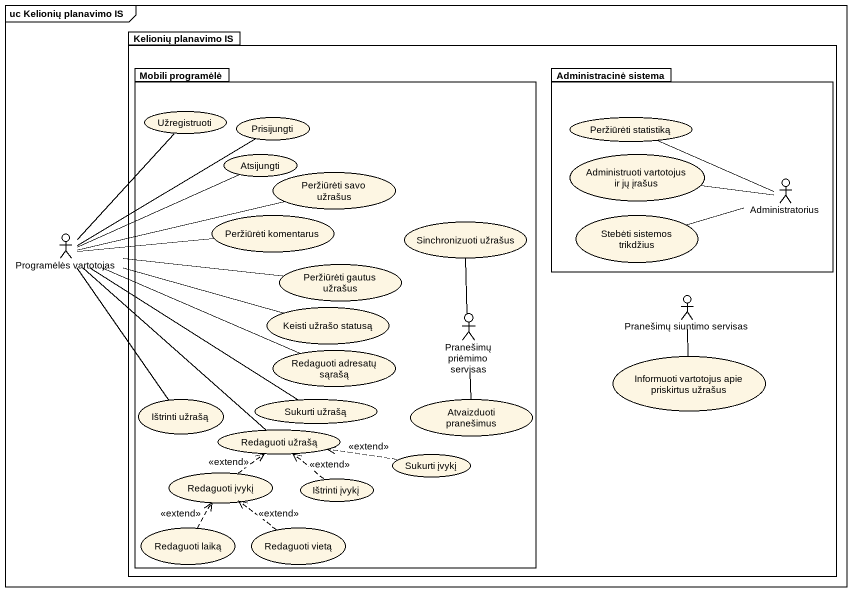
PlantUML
@startuml
mainframe uc Kelionių planavimo IS
package "Kelionių planavimo IS" as Kelionių_planavimo_IS {
  package "Mobili programėlė" as Mobili_programėlė {
    usecase Užregistruoti
    usecase Prisijungti
    usecase Atsijungti
    usecase "Peržiūrėti savo užrašus" as Peržiūrėti_savo_užrašus
    usecase "Peržiūrėti komentarus" as Peržiūrėti_komentarus
    usecase "Sinchronizuoti užrašus" as Sinchronizuoti_užrašus
    usecase "Peržiūrėti gautus užrašus" as Peržiūrėti_gautus_užrašus
    usecase "Keisti užrašo statusą" as Keisti_užrašo_statusą
    actor "Pranešimų priėmimo servisas" as Pranešimų_priėmimo_servisas
    usecase "Redaguoti adresatų sąrašą" as Redaguoti_adresatų_sąrašą
    usecase "Ištrinti užrašą" as Ištrinti_užrašą
    usecase "Redaguoti užrašą" as Redaguoti_užrašą
    usecase "Sukurti užrašą" as Sukurti_užrašą
    usecase "Atvaizduoti pranešimus" as Atvaizduoti_pranešimus
    usecase "Redaguoti įvykį" as Redaguoti_įvykį
    usecase "Sukurti įvykį" as Sukurti_įvykį
    usecase "Ištrinti įvykį" as Ištrinti_įvykį
    usecase "Redaguoti laiką" as Redaguoti_laiką
    usecase "Redaguoti vietą" as Redaguoti_vietą
  }
  package "Administracinė sistema" as Administracinė_sistema {
    usecase "Peržiūrėti statistiką" as Peržiūrėti_statistiką
    usecase "Administruoti vartotojus ir jų įrašus" as Administruoti_vartotojus_ir
    actor Administratorius
    usecase "Stebėti sistemos trikdžius" as Stebėti_sistemos_trikdžius
  }
  actor "Pranešimų siuntimo servisas" as Pranešimų_siuntimo_servisas
  usecase "Informuoti vartotojus apie priskirtus užrašus" as Informuoti_vartotojus_apie
}
actor "Programėlės vartotojas" as Programėlės_vartotojas
Administratorius -left- Peržiūrėti_statistiką
Administratorius -left- Administruoti_vartotojus_ir
Administratorius -left- Stebėti_sistemos_trikdžius
Programėlės_vartotojas -up- Užregistruoti
Programėlės_vartotojas -right- Prisijungti
Programėlės_vartotojas -right- Atsijungti
Programėlės_vartotojas -right- Peržiūrėti_savo_užrašus
Programėlės_vartotojas -right- Peržiūrėti_komentarus
Programėlės_vartotojas -right- Peržiūrėti_gautus_užrašus
Programėlės_vartotojas -right- Keisti_užrašo_statusą
Programėlės_vartotojas -right- Redaguoti_adresatų_sąrašą
Programėlės_vartotojas -- Ištrinti_užrašą
Programėlės_vartotojas -- Redaguoti_užrašą
Programėlės_vartotojas -- Sukurti_užrašą
Pranešimų_priėmimo_servisas -up- Sinchronizuoti_užrašus
Pranešimų_priėmimo_servisas -- Atvaizduoti_pranešimus
Pranešimų_siuntimo_servisas -- Informuoti_vartotojus_apie
Redaguoti_įvykį .up.> Redaguoti_užrašą : <<extend>>
Sukurti_įvykį .left.> Redaguoti_užrašą : <<extend>>
Ištrinti_įvykį .up.> Redaguoti_užrašą : <<extend>>
Redaguoti_laiką .up.> Redaguoti_įvykį : <<extend>>
Redaguoti_vietą .up.> Redaguoti_įvykį : <<extend>>
@enduml
